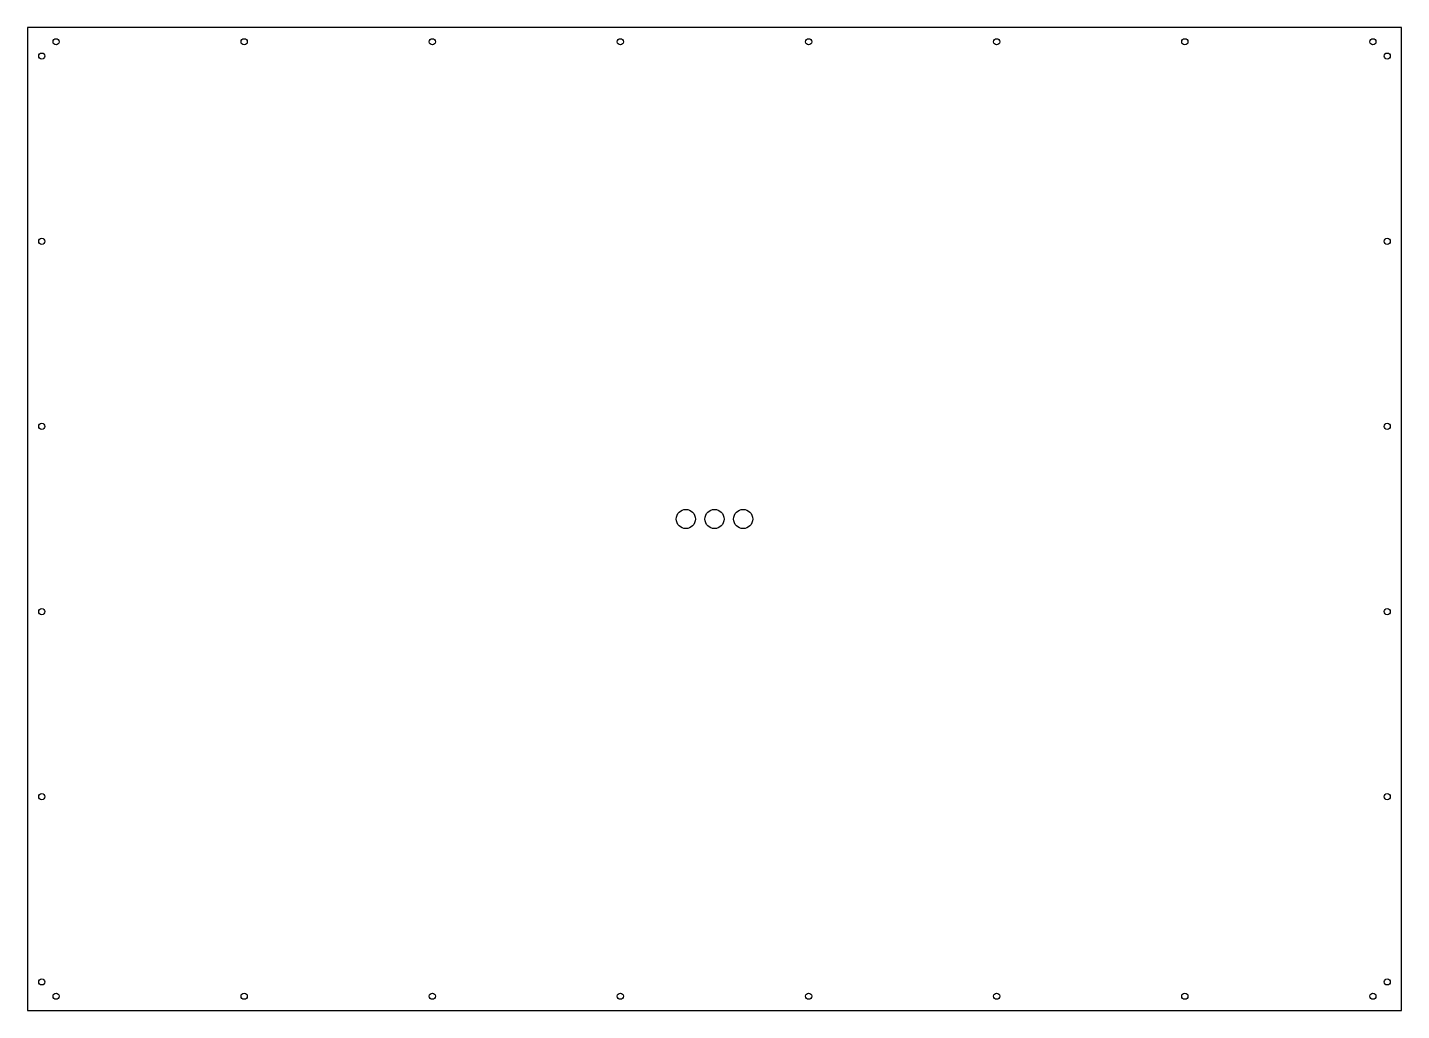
# Model space of a CAD drawing. Header units: millimetres. Extents: x 0 to 1440, y 0 to 1030.
import ezdxf

# ---------------------------------------------------------------- set-up
doc = ezdxf.new("R2010")
doc.units = ezdxf.units.MM
doc.layers.add('CUT', color=7, linetype='Continuous')

msp = doc.modelspace()

# ---------------------------------------------------------------- linework, layer by layer
at = {"layer": 'CUT'}
for p, q in [((0, 1030), (0, 0)), ((1440, 1030), (0, 1030)), ((1440, 0), (1440, 1030)), ((0, 0), (1440, 0))]:
    msp.add_line(p, q, dxfattribs=at)
for centre, radius in [((30, 1015), 3.25), ((227.1, 1015), 3.25), ((424.3, 1015), 3.25), ((621.4, 1015), 3.25), ((818.6, 1015), 3.25), ((1015.7, 1015), 3.25), ((1212.9, 1015), 3.25), ((1410, 1015), 3.25), ((15, 1000), 3.25), ((1425, 1000), 3.25), ((15, 806), 3.25), ((1425, 806), 3.25), ((15, 612), 3.25), ((1425, 612), 3.25), ((690, 515), 10), ((720, 515), 10), ((750, 515), 10), ((15, 418), 3.25), ((1425, 418), 3.25), ((15, 224), 3.25), ((1425, 224), 3.25), ((15, 30), 3.25), ((1425, 30), 3.25), ((30, 15), 3.25), ((227.1, 15), 3.25), ((424.3, 15), 3.25), ((621.4, 15), 3.25), ((818.6, 15), 3.25), ((1015.7, 15), 3.25), ((1212.9, 15), 3.25), ((1410, 15), 3.25)]:
    msp.add_circle(centre, radius, dxfattribs=at)

doc.saveas('drawing.dxf')
